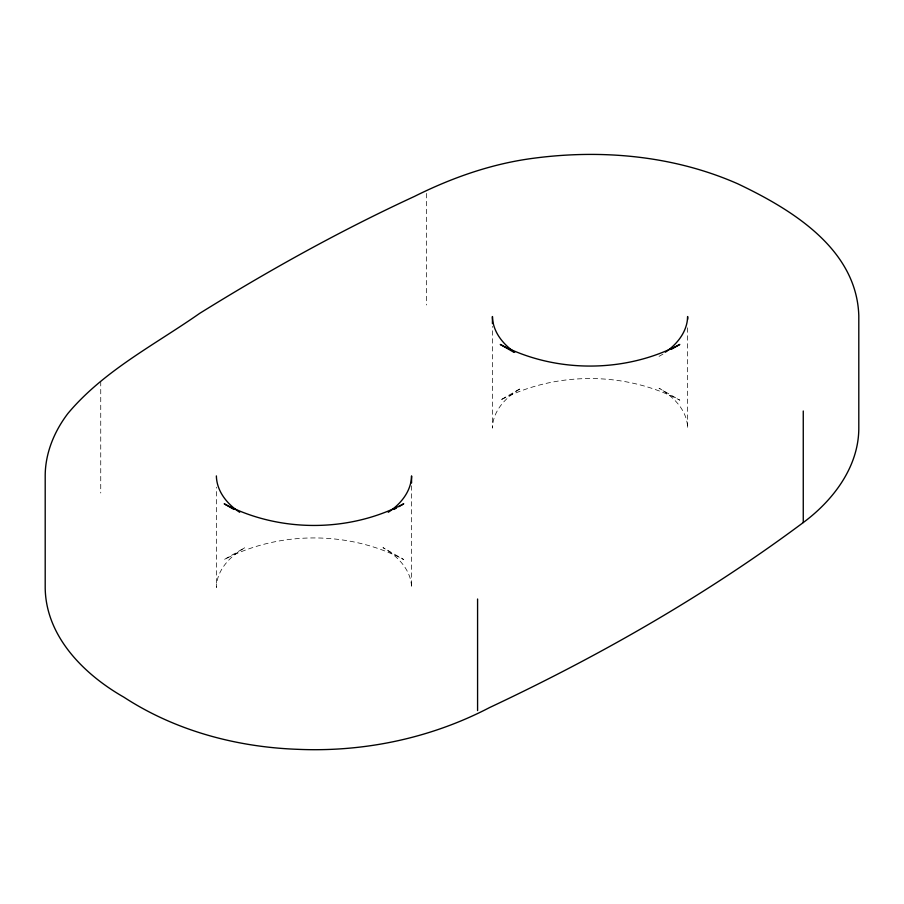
<?xml version="1.0" encoding="UTF-8"?>
<svg xmlns="http://www.w3.org/2000/svg" width="904" height="904" viewBox="0 0 904 904"><rect width="100%" height="100%" fill="white"/><g stroke="black" fill="none" stroke-linecap="round" stroke-linejoin="round"><path stroke-width="0.68" stroke-dasharray="4.52 3.39" d="M659.05 356.368L663.931 353.566M687.628 327.824L687.628 428.089C687.322 410.371 673.503 396.596 659.05 388.245L679.797 400.178C624.946 371.341 555.124 371.341 500.262 400.178L521.02 388.245C506.568 396.596 492.748 410.371 492.431 428.089L492.431 326.412M426.417 193.411L426.417 304.987M411.569 485.787L411.569 587.476C411.252 569.757 397.432 555.983 382.98 547.632L403.738 559.553C348.876 530.727 279.053 530.727 224.203 559.553L244.95 547.632C230.497 555.983 216.677 569.757 216.372 587.476L216.372 487.199M100.739 381.443L100.739 493.008"/><path stroke-width="1.36" d="M803.26 522.557C833.409 500.206 859.162 466.328 858.8 427.242L858.8 315.677C856.653 248.792 791.633 209.434 737.879 183.851C674.384 155.838 602.787 149.171 534.377 158.143C492.431 163.454 452.169 177.568 414.461 196.417C340.379 230.61 268.951 270.33 199.671 313.372C154.731 344.831 103.666 370.787 67.958 413.411C54.127 431.513 44.985 453.74 45.2 476.758L45.2 588.323C46.036 636.789 84.287 674.633 123.916 697.199C175.613 730.907 236.995 747.224 298.309 749.348C364.301 752.162 430.858 738.172 489.539 707.583C599.521 655.875 705.741 595.261 803.26 522.557L803.26 410.992M388.245 512.285C400.641 504.274 411.286 491.267 411.569 475.911L411.569 482.973M665.355 352.21C677.265 344.175 687.379 331.44 687.628 316.524L687.628 319.349M671.254 349.351L679.797 344.447C624.946 373.273 555.124 373.273 500.262 344.447L513.687 352.164M393.974 509.438L396.415 508.037M398.856 506.635L403.738 503.822C348.876 532.659 279.053 532.659 224.203 503.822L233.966 509.438M514.704 352.21C502.805 344.175 492.68 331.44 492.431 316.524L492.431 323.587M239.696 512.285C227.299 504.274 216.644 491.267 216.372 475.911M477.583 599.013L477.583 710.589"/></g></svg>
